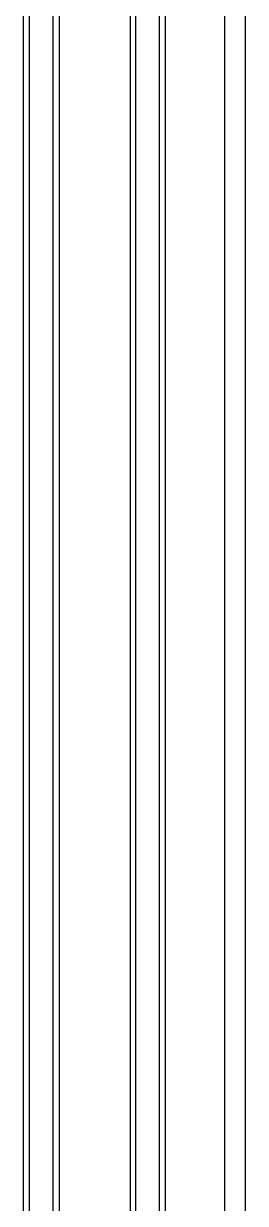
# Model space of a CAD drawing. Extents: x 6843040 to 15500510, y -6507076 to -4940511.
# Drawn here: x 7671529.5 to 7671567, y -6160633.6 to -6160434.1 of the extents above; entities that cross this region are included whole.
import ezdxf

# ---------------------------------------------------------------- set-up
doc = ezdxf.new("R2010")
doc.units = 0
doc.header["$LTSCALE"] = 1000
doc.header["$MEASUREMENT"] = 0
doc.linetypes.add('HIDDEN', pattern=[0.375, 0.25, -0.125])
for name, color, linetype in [('GC', 3, 'Continuous'), ('LT-玻璃', 4, 'Continuous'), ('LT-铝板', 31, 'Continuous')]:
    doc.layers.add(name, color=color, linetype=linetype)

# ---------------------------------------------------------------- blocks, each defined once
blk = doc.blocks.new('*U223')
at = {"layer": 'GC', "color": 8, "linetype": 'HIDDEN', "ltscale": 20}
blk.add_line((35.19215967478931, -2254.302008857891), (35.19215967478931, 2190.95898400343), dxfattribs=at)
at = {"layer": 'LT-玻璃', "color": 8}
for p, q in [((-1.307471684452594, -2254.30200885757), (-1.307471684452594, -7.500300125999274)), ((2.692142043921649, -2254.30200885757), (2.692142043921649, -7.500300125999274)), ((16.69215967478931, -2254.30200885757), (16.69215967478931, -7.500317757099765)), ((20.69215967478931, -2254.3020088576), (20.69215967478931, -7.500317757128869))]:
    blk.add_line(p, q, dxfattribs=at)
at = {"layer": 'LT-玻璃', "color": 150}
for points in [[(-2.307857956078351, -2254.30200885757), (-2.307857956078351, -8.500300125999274), (-1.307857956078351, -7.500300125999274), (2.692142043921649, -7.500300125999274), (3.692142043921649, -8.500300125999274), (3.692142043921649, -2254.30200885757)], [(21.69215967478931, -2254.3020088576), (21.69215967478931, -8.500317757128869), (20.69215967478931, -7.500317757128869), (16.69215967478931, -7.500317757099765), (15.69215967478931, -8.500317757099765), (15.69215967478931, -2254.30200885757)]]:
    blk.add_lwpolyline(points, dxfattribs=at)
at = {"layer": 'LT-铝板'}
blk.add_line((31.69215967572063, -2254.302008857832), (31.69215967572063, 2190.958984003488), dxfattribs=at)

msp = doc.modelspace()

# ---------------------------------------------------------------- block references
msp.add_blockref('*U223', (7671531.760904825, -6158633.889315859))

doc.saveas('drawing.dxf')
